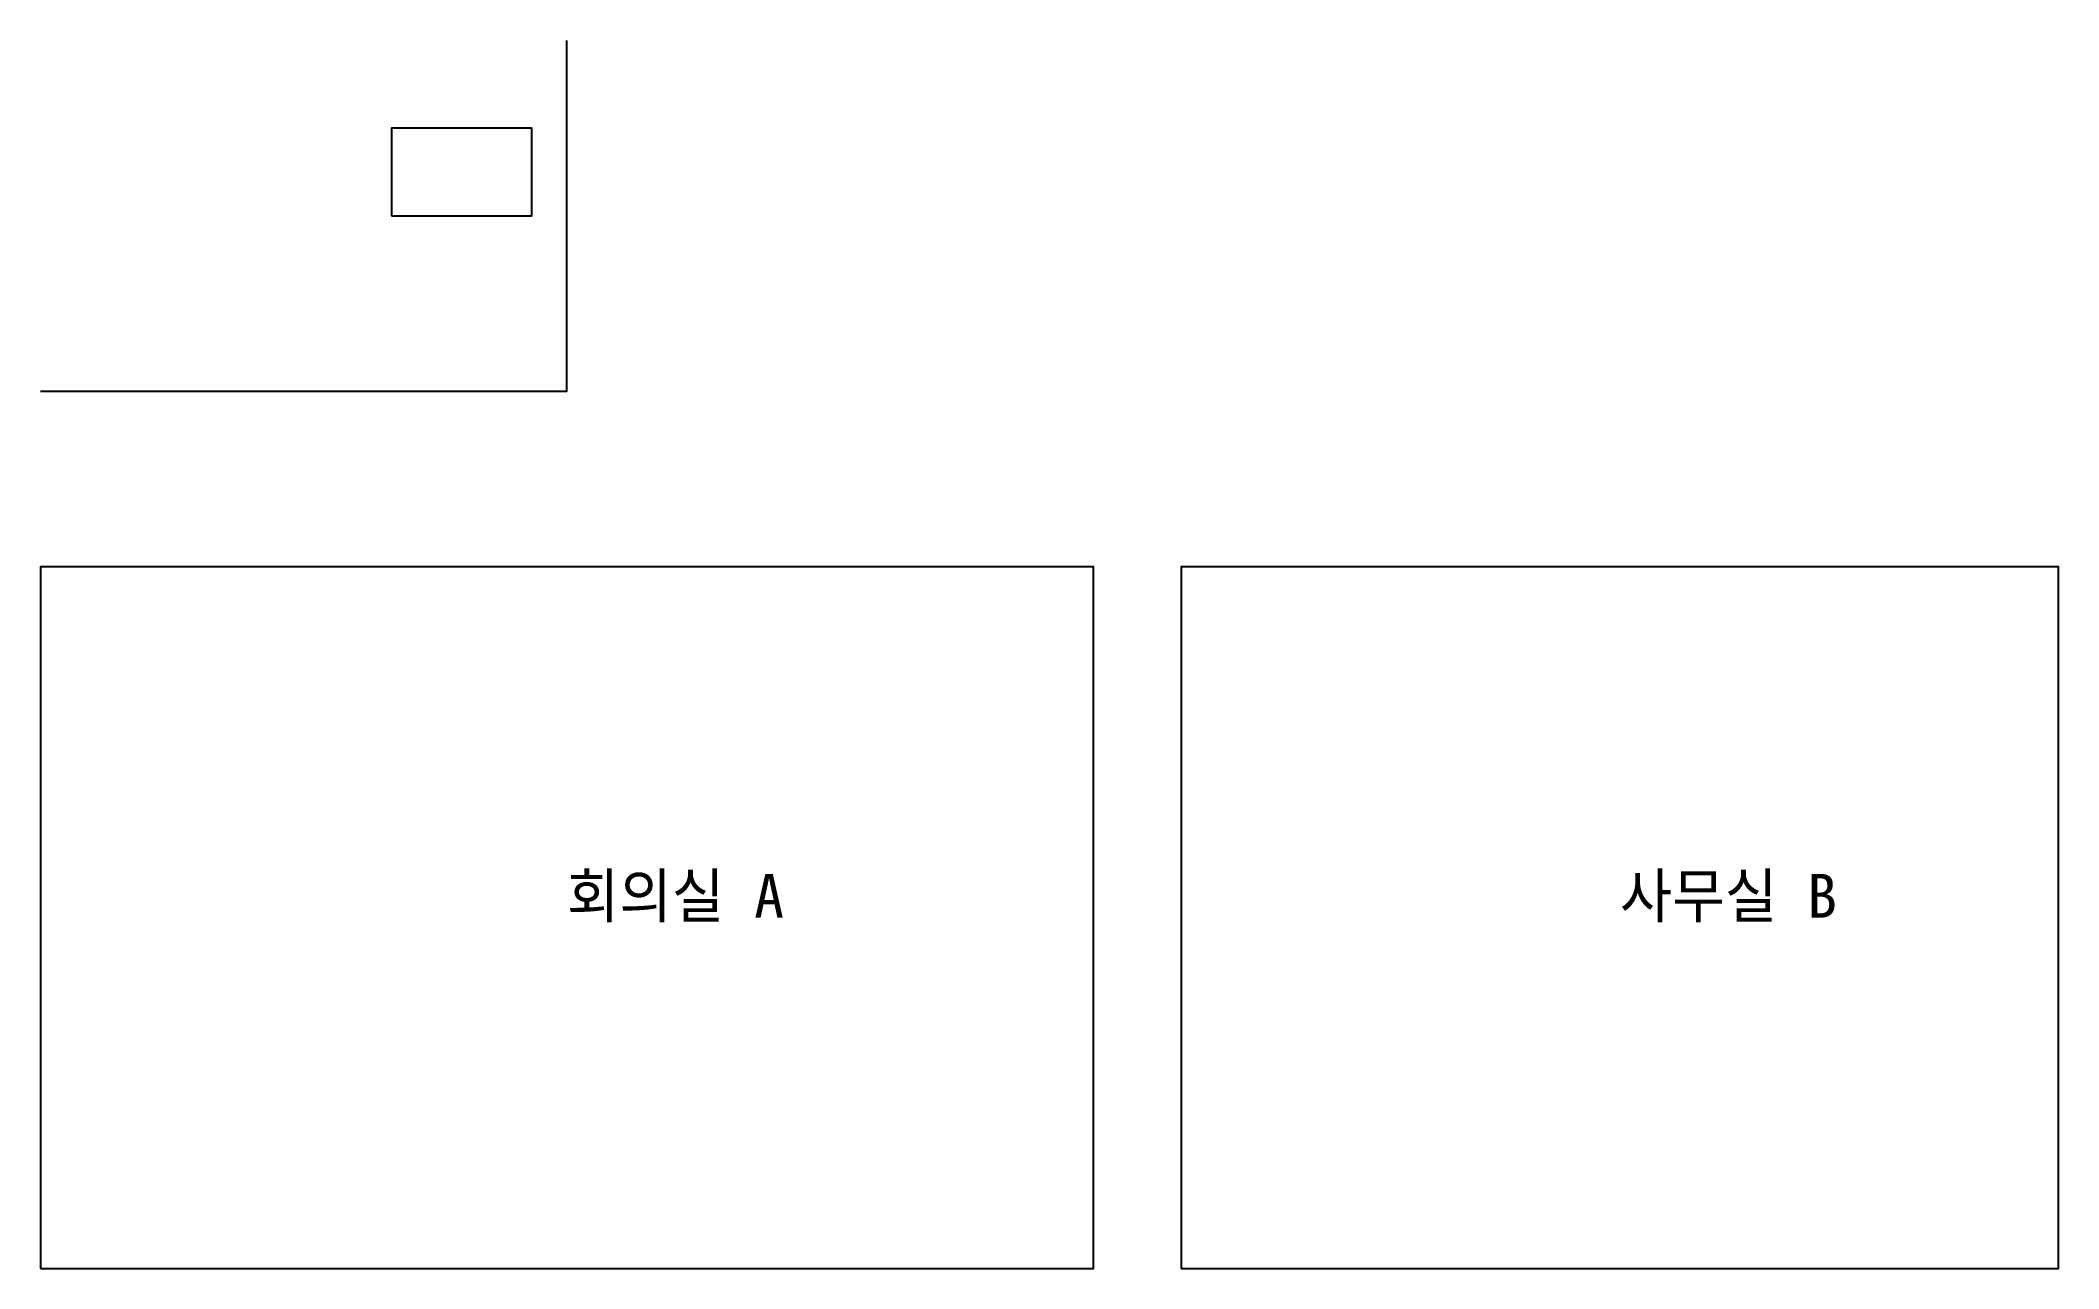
# Model space of a CAD drawing. Header units: millimetres. Extents: x 0 to 11500, y 0 to 7000.
import ezdxf

# ---------------------------------------------------------------- set-up
doc = ezdxf.new("R2010")
doc.units = ezdxf.units.MM
for name, color, linetype in [('A-ROOM', 7, 'Continuous'), ('A-ROOM-TEXT', 7, 'Continuous'), ('A-WALL', 7, 'Continuous'), ('M-HVAC-EQUIP', 7, 'Continuous')]:
    doc.layers.add(name, color=color, linetype=linetype)

# ---------------------------------------------------------------- blocks, each defined once
blk = doc.blocks.new('ERV_UNIT')
blk.add_lwpolyline([(0, 0), (800, 0), (800, 500), (0, 500)], close=True)

msp = doc.modelspace()

# ---------------------------------------------------------------- linework, layer by layer
at = {"layer": 'A-ROOM'}
for points in [[(0, 0), (6000, 0), (6000, 4000), (0, 4000)], [(6500, 0), (11500, 0), (11500, 4000), (6500, 4000)]]:
    msp.add_lwpolyline(points, close=True, dxfattribs=at)
at = {"layer": 'A-WALL'}
msp.add_lwpolyline([(0, 5000), (3000, 5000), (3000, 7000)], dxfattribs=at)

# ---------------------------------------------------------------- block references
at = {"layer": 'M-HVAC-EQUIP'}
ref = msp.add_blockref('ERV_UNIT', (2000, 6000), dxfattribs=at)
ref.add_attrib('TAG', 'ERV-01', (2000, 6000), dxfattribs={"height": 2.5})

# ---------------------------------------------------------------- texts
at = {"layer": 'A-ROOM-TEXT'}
for s, p in [('회의실 A', (3000, 2000)), ('사무실 B', (9000, 2000))]:
    msp.add_text(s, height=250, dxfattribs=at).set_placement(p)

doc.saveas('drawing.dxf')
